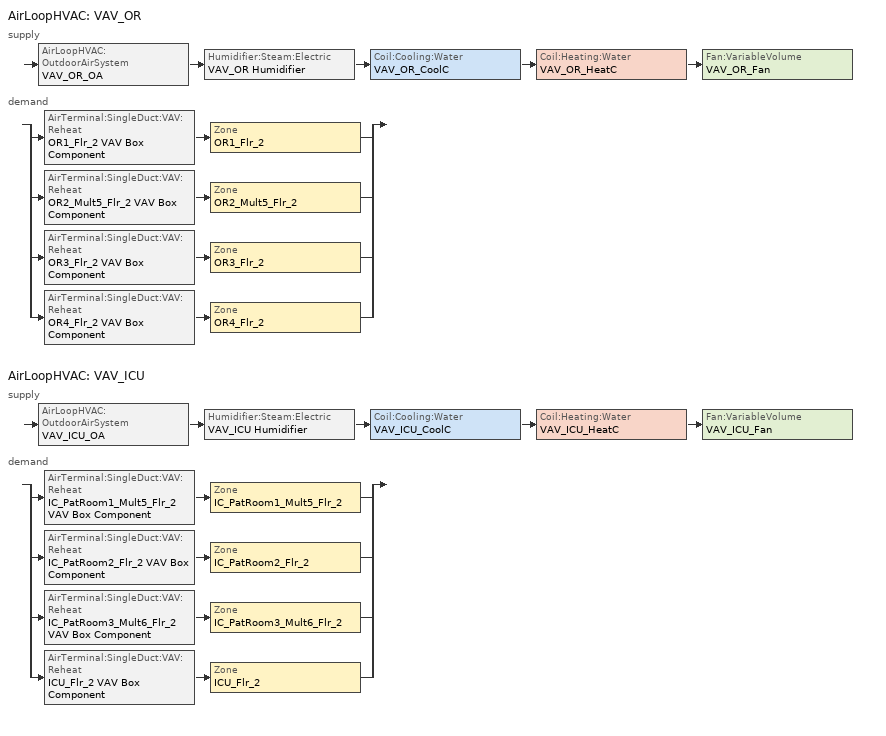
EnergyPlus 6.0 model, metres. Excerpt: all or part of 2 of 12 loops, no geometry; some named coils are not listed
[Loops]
AirLoopHVAC 'VAV_OR'
 supply: AirLoopHVAC:OutdoorAirSystem 'VAV_OR_OA' > Humidifier:Steam:Electric 'VAV_OR Humidifier' > Coil:Cooling:Water 'VAV_OR_CoolC' > Coil:Heating:Water 'VAV_OR_HeatC' > Fan:VariableVolume 'VAV_OR_Fan'
 demand: split
  | AirTerminal:SingleDuct:VAV:Reheat 'OR1_Flr_2 VAV Box Component' > Zone 'OR1_Flr_2'
  | AirTerminal:SingleDuct:VAV:Reheat 'OR2_Mult5_Flr_2 VAV Box Component' > Zone 'OR2_Mult5_Flr_2'
  | AirTerminal:SingleDuct:VAV:Reheat 'OR3_Flr_2 VAV Box Component' > Zone 'OR3_Flr_2'
  | AirTerminal:SingleDuct:VAV:Reheat 'OR4_Flr_2 VAV Box Component' > Zone 'OR4_Flr_2'
AirLoopHVAC 'VAV_ICU'
 supply: AirLoopHVAC:OutdoorAirSystem 'VAV_ICU_OA' > Humidifier:Steam:Electric 'VAV_ICU Humidifier' > Coil:Cooling:Water 'VAV_ICU_CoolC' > Coil:Heating:Water 'VAV_ICU_HeatC' > Fan:VariableVolume 'VAV_ICU_Fan'
 demand: split
  | AirTerminal:SingleDuct:VAV:Reheat 'IC_PatRoom1_Mult5_Flr_2 VAV Box Component' > Zone 'IC_PatRoom1_Mult5_Flr_2'
  | AirTerminal:SingleDuct:VAV:Reheat 'IC_PatRoom2_Flr_2 VAV Box Component' > Zone 'IC_PatRoom2_Flr_2'
  | AirTerminal:SingleDuct:VAV:Reheat 'IC_PatRoom3_Mult6_Flr_2 VAV Box Component' > Zone 'IC_PatRoom3_Mult6_Flr_2'
  | AirTerminal:SingleDuct:VAV:Reheat 'ICU_Flr_2 VAV Box Component' > Zone 'ICU_Flr_2'
[Sizing:Zone] Zone Cooling Design Supply Air Temperature {C}=12.8; Zone Heating Design Supply Air Temperature {C}=40; Zone Cooling Design Supply Air Humidity Ratio {kg-H2O/kg-air},                        !- Zone Cooling Design Supply Air Humidity Ratio {kg-H2O/kg-air},                        !- Zone Cooling Design Supply Air Humidity Ratio {kg-H2O/kg-air}=0.0085; Zone Heating Design Supply Air Humidity Ratio {kg-H2O/kg-air}=0.008; Outdoor Air Method=Flow/Area; Outdoor Air Flow per Zone {m3/s}=0; Zone Heating Sizing Factor=0; Zone Cooling Sizing Factor=0; Cooling Design Air Flow Method=DesignDayWithLimit; Cooling Design Air Flow Rate {m3/s}=0; Cooling Minimum Air Flow {m3/s}=0; Cooling Minimum Air Flow Fraction=0; Heating Design Air Flow Method=DesignDay; Heating Design Air Flow Rate {m3/s}=0
Name | Outdoor Air Flow per Zone Floor Area {m3/s-m2},                      !- Outdoor Air Flow per Zone Floor Area {m3/s-m2},                      !- Outdoor Air Flow per Zone Floor Area {m3/s-m2} | Cooling Minimum Air Flow per Zone Floor Area {m3/s-m2},                        !- Cooling Minimum Air Flow per Zone Floor Area {m3/s-m2},                        !- Cooling Minimum Air Flow per Zone Floor Area {m3/s-m2} | outside air flow per zone area {m3/s-m2},                      !- Outdoor Air Flow per Zone Floor Area {m3/s-m2},                      !- Outdoor Air Flow per Zone Floor Area {m3/s-m2}
OR1_Flr_2; OR2_Mult5_Flr_2; OR3_Flr_2; OR4_Flr_2 | 0.00355518 | 0.0177769
IC_PatRoom1_Mult5_Flr_2; IC_PatRoom2_Flr_2; IC_PatRoom3_Mult6_Flr_2 | 0.00237024 | 0.00711111
ICU_Flr_2 |  | 0.00711111 | 0.00237024
[Sizing:System] Type of Load to Size On=Sensible; Design Outdoor Air Flow Rate {m3/s}=AUTOSIZE; Minimum System Air Flow Ratio=1; Preheat Design Temperature {C}=7; Preheat Design Humidity Ratio {kg-H2O/kg-Air}=0.008; Precool Design Temperature {C}=12.8; Precool Design Humidity Ratio {kg-H2O/kg-Air}=0.008; Central Cooling Design Supply Air Temperature {C}=12.8; Central Heating Design Supply Air Temperature {C}=12.8; Sizing Option=NonCoincident; 100% Outdoor Air in Cooling=No; 100% Outdoor Air in Heating=No; Central Cooling Design Supply Air Humidity Ratio {kg-H2O/kg-Air},                    !- Central Cooling Design Supply Air Humidity Ratio {kg-H2O/kg-Air},                    !- Central Cooling Design Supply Air Humidity Ratio {kg-H2O/kg-Air}=0.0085; Central Heating Design Supply Air Humidity Ratio {kg-H2O/kg-Air}=0.008; Cooling Design Air Flow Method=DesignDay; Cooling Design Air Flow Rate {m3/s}=0; Heating Design Air Flow Method=DesignDay; Heating Design Air Flow Rate {m3/s}=0
VAV_OR; VAV_ICU
[AirLoopHVAC] Design Supply Air Flow Rate {m3/s}=AUTOSIZE
VAV_OR; VAV_ICU
[SetpointManager:Scheduled] Control Variable=Temperature; Schedule=VAV_SAT_SCH
Name | Setpoint Node or NodeList
VAV_OR SAT setpoint | VAV_OR Supply Equipment Outlet Node
VAV_ICU SAT setpoint | VAV_ICU Supply Equipment Outlet Node
[SetpointManager:SingleZone:Humidity:Minimum]
Name | Setpoint Node or NodeList
VAV_OR Humidifier HUMRAT setpoint | VAV_OR Humidifier-VAV_OR_CoolCNode
VAV_ICU Humidifier HUMRAT setpoint | VAV_ICU Humidifier-VAV_ICU_CoolCNode
[SetpointManager:SingleZone:Humidity:Maximum]
Name | Setpoint Node or NodeList
VAV_OR_CoolC HUMRAT setpoint | VAV_OR_CoolC-VAV_OR_HeatCNode
VAV_ICU_CoolC HUMRAT setpoint | VAV_ICU_CoolC-VAV_ICU_HeatCNode
[SetpointManager:MixedAir] Control Variable=Temperature
Name | Setpoint Node or NodeList
VAV_OR_CoolC SAT Manager | VAV_OR_CoolC-VAV_OR_HeatCNode
VAV_OR_HeatC SAT Manager | VAV_OR_HeatC-VAV_OR_FanNode
VAV_OR_OAMixed Air Temp Manager | VAV_OR_OA-VAV_OR HumidifierNode
VAV_ICU_CoolC SAT Manager | VAV_ICU_CoolC-VAV_ICU_HeatCNode
VAV_ICU_HeatC SAT Manager | VAV_ICU_HeatC-VAV_ICU_FanNode
VAV_ICU_OAMixed Air Temp Manager | VAV_ICU_OA-VAV_ICU HumidifierNode
[SetpointManager:OutdoorAirPretreat]
ICU Heat Exhchanger Supply Air Temp Manager: Control Variable=Temperature; Minimum Setpoint Temperature {C}=-99; Maximum Setpoint Temperature {C}=99; Minimum Setpoint Humidity Ratio {kg/kg}=0.00001; Maximum Setpoint Humidity Ratio {kg/kg}=1; Setpoint Node or NodeList=ICU Heat Recovery Outlet Node
[Controller:WaterCoil] Actuator Variable=Flow; Maximum Actuated Flow {m3/s}=AUTOSIZE; Minimum Actuated Flow {m3/s}=0
Name | Control Variable | Action | Controller Convergence Tolerance {deltaC}
VAV_OR_CoolC_Controller; VAV_ICU_CoolC_Controller | TemperatureAndHumidityRatio | Reverse
VAV_OR_HeatC_Controller; VAV_ICU_HeatC_Controller | Temperature | Normal | 0.0001
[Controller:OutdoorAir] Minimum Outdoor Air Flow Rate {m3/s}=AUTOSIZE; Maximum Outdoor Air Flow Rate {m3/s}=AUTOSIZE; Economizer Control Type=NoEconomizer; Economizer Control Action Type=ModulateFlow; Lockout Type,                !- Lockout Type,                !- Lockout Type=NoLockout; Minimum Limit Type=FixedMinimum; Minimum Outdoor Air Schedule=MinOA_Sched
Name | Minimum Fraction of Outdoor Air Schedule | Heat Recovery Bypass Control Type
VAV_OR_OA_Controller | VAV_OR_OAminOAFracSchedule
VAV_ICU_OA_Controller | VAV_ICU_OAminOAFracSchedule | BypassWhenOAFlowGreaterThanMinimum
[Zone equipment]
OR1_Flr_2: OR1_Flr_2 VAV Box Component
OR2_Mult5_Flr_2: OR2_Mult5_Flr_2 VAV Box Component
OR3_Flr_2: OR3_Flr_2 VAV Box Component
OR4_Flr_2: OR4_Flr_2 VAV Box Component
IC_PatRoom1_Mult5_Flr_2: IC_PatRoom1_Mult5_Flr_2 VAV Box Component
IC_PatRoom2_Flr_2: IC_PatRoom2_Flr_2 VAV Box Component
IC_PatRoom3_Mult6_Flr_2: IC_PatRoom3_Mult6_Flr_2 VAV Box Component
ICU_Flr_2: ICU_Flr_2 VAV Box Component
[AirTerminal:SingleDuct:VAV:Reheat] Availability Schedule=ALWAYS_ON; Maximum Air Flow Rate {m3/s}=AUTOSIZE; Maximum Hot Water or Steam Flow Rate {m3/s}=AUTOSIZE; Minimum Hot Water or Steam Flow Rate {m3/s}=0; Convergence Tolerance=0.001; Damper Heating Action=Normal
Name | Zone Minimum Air Flow Input Method | Constant Minimum Air Flow Fraction | Minimum Air Flow Fraction Schedule | Reheat Coil
OR1_Flr_2 VAV Box Component | Scheduled | 0 | OR_MinSA_Sched | OR1_Flr_2 VAV Box Reheat Coil
OR2_Mult5_Flr_2 VAV Box Component | Scheduled | 0 | OR_MinSA_Sched | OR2_Mult5_Flr_2 VAV Box Reheat Coil
OR3_Flr_2 VAV Box Component | Scheduled | 0 | OR_MinSA_Sched | OR3_Flr_2 VAV Box Reheat Coil
OR4_Flr_2 VAV Box Component | Scheduled | 0 | OR_MinSA_Sched | OR4_Flr_2 VAV Box Reheat Coil
IC_PatRoom1_Mult5_Flr_2 VAV Box Component | Constant | 1 |  | IC_PatRoom1_Mult5_Flr_2 VAV Box Reheat Coil
IC_PatRoom2_Flr_2 VAV Box Component | Constant | 1 |  | IC_PatRoom2_Flr_2 VAV Box Reheat Coil
IC_PatRoom3_Mult6_Flr_2 VAV Box Component | Constant | 1 |  | IC_PatRoom3_Mult6_Flr_2 VAV Box Reheat Coil
ICU_Flr_2 VAV Box Component | Constant | 1 |  | ICU_Flr_2 VAV Box Reheat Coil
[ZoneControl:Thermostat] Control Type Schedule=Dual Zone Control Type Sched
Name | Zone or ZoneList | Control 1
OR1_Flr_2 Thermostat | OR1_Flr_2 | OR1_Flr_2 DualSPSched
OR2_Mult5_Flr_2 Thermostat | OR2_Mult5_Flr_2 | OR2_Mult5_Flr_2 DualSPSched
OR3_Flr_2 Thermostat | OR3_Flr_2 | OR3_Flr_2 DualSPSched
OR4_Flr_2 Thermostat | OR4_Flr_2 | OR4_Flr_2 DualSPSched
IC_PatRoom1_Mult5_Flr_2 Thermostat | IC_PatRoom1_Mult5_Flr_2 | IC_PatRoom1_Mult5_Flr_2 DualSPSched
IC_PatRoom2_Flr_2 Thermostat | IC_PatRoom2_Flr_2 | IC_PatRoom2_Flr_2 DualSPSched
IC_PatRoom3_Mult6_Flr_2 Thermostat | IC_PatRoom3_Mult6_Flr_2 | IC_PatRoom3_Mult6_Flr_2 DualSPSched
ICU_Flr_2 Thermostat | ICU_Flr_2 | ICU_Flr_2 DualSPSched
[ThermostatSetpoint:DualSetpoint] Heating Setpoint Temperature Schedule=HtgSetP_Sch; Cooling Setpoint Temperature Schedule=ClgSetP_Sch
OR1_Flr_2 DualSPSched; OR2_Mult5_Flr_2 DualSPSched; OR3_Flr_2 DualSPSched; OR4_Flr_2 DualSPSched; IC_PatRoom1_Mult5_Flr_2 DualSPSched; IC_PatRoom2_Flr_2 DualSPSched; IC_PatRoom3_Mult6_Flr_2 DualSPSched; ICU_Flr_2 DualSPSched
[Coil:Cooling:Water] Availability Schedule=ALWAYS_ON; Design Water Flow Rate {m3/s}=AUTOSIZE; Design Air Flow Rate {m3/s}=AUTOSIZE; Design Inlet Water Temperature {C}=AUTOSIZE; Design Inlet Air Temperature {C}=AUTOSIZE; Design Outlet Air Temperature {C}=AUTOSIZE; Design Inlet Air Humidity Ratio {kg-H2O/kg-air}=AUTOSIZE; Design Outlet Air Humidity Ratio {kg-H2O/kg-air}=AUTOSIZE; Type of Analysis=SimpleAnalysis; Heat Exchanger Configuration=CrossFlow
VAV_OR_CoolC; VAV_ICU_CoolC
[Coil:Heating:Water] Availability Schedule=ALWAYS_ON; U-Factor Times Area Value {W/K}=AUTOSIZE; Maximum Water Flow Rate {m3/s}=AUTOSIZE; Performance Input Method=UFactorTimesAreaAndDesignWaterFlowRate; Rated Capacity {W}=AUTOSIZE; Rated Inlet Water Temperature {C}=82.2; Rated Inlet Air Temperature {C}=12.8; Rated Outlet Water Temperature {C}=71.1; Rated Outlet Air Temperature {C}=40
VAV_OR_HeatC; VAV_ICU_HeatC
[Humidifier:Steam:Electric] Availability Schedule=ALWAYS_ON; Rated Capacity {m3/s}=0.1; Rated Power {W}=1000000; Rated Fan Power {W}=0; Standby Power {W}=0
VAV_OR Humidifier; VAV_ICU Humidifier
[Fan:VariableVolume] Availability Schedule=HVACOperationSchd; Pressure Rise {Pa}=1389.42; Maximum Flow Rate {m3/s}=AUTOSIZE; Motor In Airstream Fraction=1; Fan Power Coefficient 1=0.0407599; Fan Power Coefficient 2=0.088045; Fan Power Coefficient 3=-0.0729261; Fan Power Coefficient 4=0.94374; Fan Power Coefficient 5=0
Name | Fan Efficiency | Fan Power Minimum Flow Rate Input Method | Fan Power Minimum Air Flow Rate {m3/s} | Motor Efficiency | Fan Power Minimum Flow Fraction
VAV_OR_Fan | 0.61165 | FixedFlowRate | 0 | 0.941
VAV_ICU_Fan | 0.6084 | Fraction |  | 0.936 | 0.25
[HeatExchanger:AirToAir:SensibleAndLatent]
ICU OA Heat Recovery: Availability Schedule=Always_On; Nominal Supply Air Flow Rate {m3/s}=AUTOSIZE; Sensible Effectiveness at 100% Heating Air Flow=0.7; Latent Effectiveness at 100% Heating Air Flow=0.6; Sensible Effectiveness at 75% Heating Air Flow=0.7; Latent Effectiveness at 75% Heating Air Flow=0.6; Sensible Effectiveness at 100% Cooling Air Flow=0.75; Latent Effectiveness at 100% Cooling Air Flow=0.6; Sensible Effectiveness at 75% Cooling Air Flow=0.75; Latent Effectiveness at 75% Cooling Air Flow=0.6; Nominal Electric Power {W}=1539.53; Supply Air Outlet Temperature Control=Yes; Heat Exchanger Type=Rotary; Frost Control Type=ExhaustOnly; Threshold Temperature {C}=-23.3; Initial Defrost Time Fraction=0.167; Rate of Defrost Time Fraction Increase {1/K}=1.44
[Schedule:Compact]
ALWAYS_ON; HVACOperationSchd; MinOA_Sched: Through: 12/31, For: AllDays, Until: 24:00, 1
HTGSETP_SCH: Through: 12/31, For: ALLDays, Until: 24:00, 21
CLGSETP_SCH: Through: 12/31, For: AllDays, Until: 24:00, 24
OR_MinSA_Sched: Through: 12/31, For: Weekdays, Until: 09:00, 0.2, Until: 18:00, 1, Until: 24:00, 0.2, For: SummerDesignDay, Until: 24:00, 1, For: WinterDesignDay, Until: 24:00, 0.2, For: Saturday, Until: 09:00, 0.2, Until: 17:00, 1, Until: 24:00, 0.2, For: Sunday Holidays AllOtherDays, Until: 24:00, 0.2
VAV_OR_OAminOAFracSchedule; VAV_ICU_OAminOAFracSchedule: Through: 12/31, For: AllDays, Until: 24:00, 0.33
Dual Zone Control Type Sched: Through: 12/31, For: AllDays, Until: 24:00, 4
VAV_SAT_SCH: Through: 12/31, For: AllDays, Until: 24:00, 12.8
